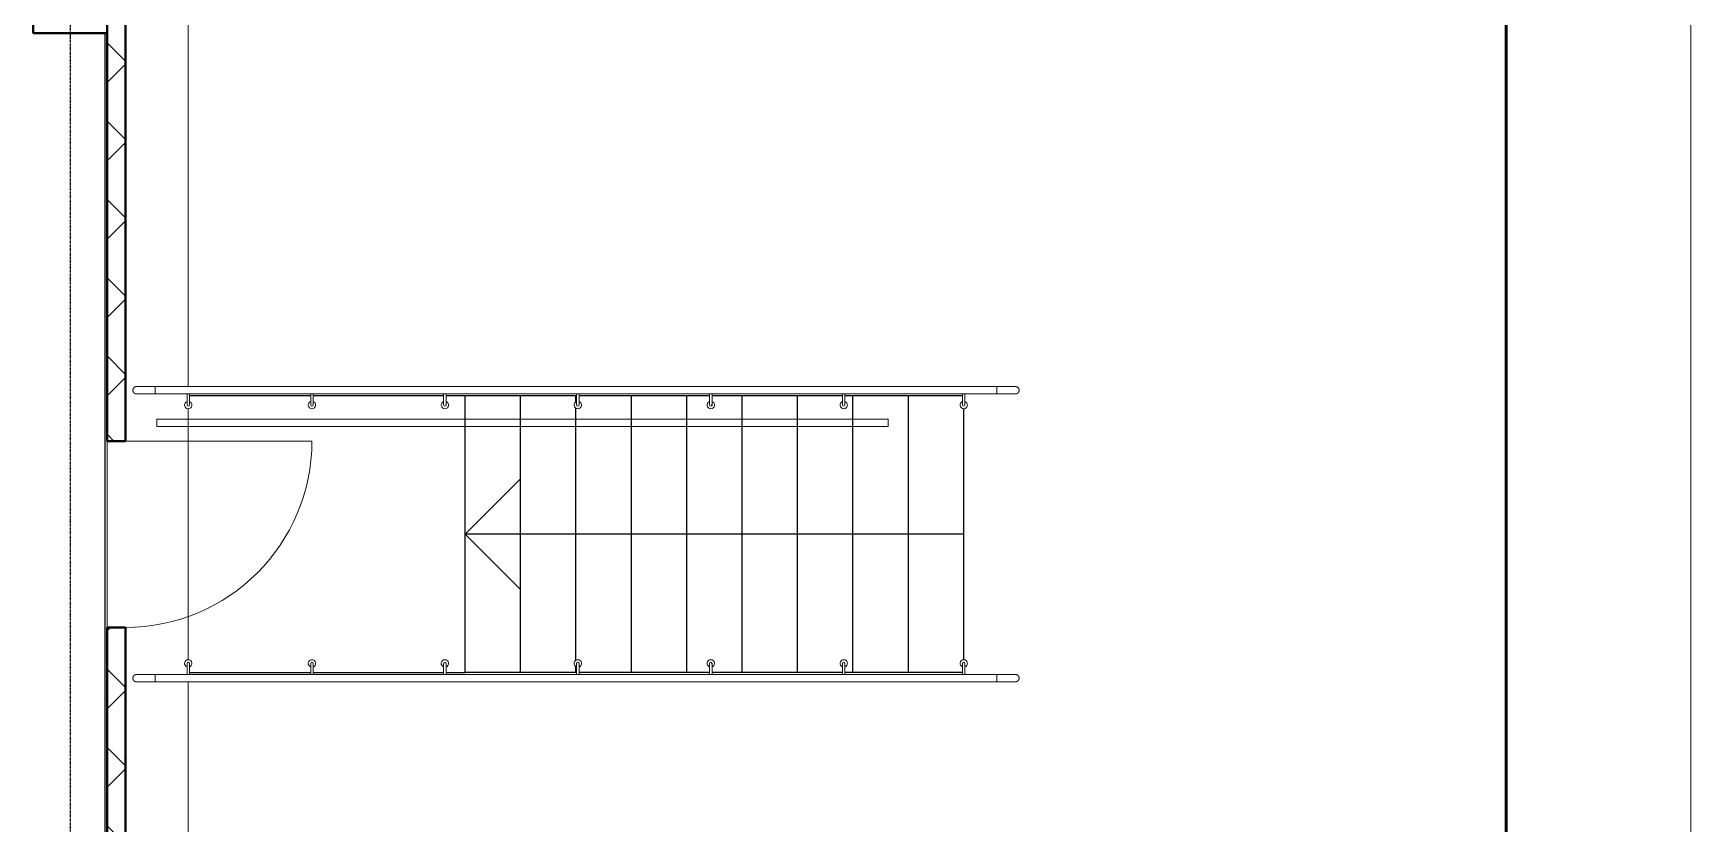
# Model space of a CAD drawing. Header units: millimetres. Extents: x 2140 to 223837, y 2113 to 170313.
# Drawn here: x 111962 to 120940, y 97273 to 101558 of the extents above; entities that cross this region are included whole.
import ezdxf

# ---------------------------------------------------------------- set-up
doc = ezdxf.new("R2010")
doc.units = ezdxf.units.MM
doc.linetypes.add('ADSK_Штриховая_ш3 п1_5', pattern=[4.5, 3, -1.5])
doc.linetypes.add('Линия сетки', pattern=[22.225, 12.7, -3.175, 3.175, -3.175])
for name, color, linetype, lineweight in [('A-DOOR', 7, 'Continuous', 18), ('G-ANNO-TTLB', 7, 'Continuous', 30), ('G-ANNO-TTLB-THIN', 7, 'Continuous', 20), ('S-COLS', 7, 'Continuous', 18), ('Балясины', 7, 'Continuous', 18), ('Верхние поручни', 7, 'Continuous', 18), ('Ограждение', 7, 'Continuous', 18), ('Ограничения', 7, 'Continuous', 18)]:
    doc.layers.add(name, color=color, linetype=linetype, lineweight=lineweight)
doc.layers.add('Стены', color=7, linetype='Continuous')

# ---------------------------------------------------------------- blocks, each defined once
blk = doc.blocks.new('_Лист АР - А1К-736802-План на отм_ 0_000')
at = {"layer": 'G-ANNO-TTLB', "lineweight": 50}
blk.add_line((-197, -143.5), (-197, 687.5), dxfattribs=at)
at = {"layer": 'G-ANNO-TTLB-THIN'}
blk.add_line((-192, 692.5), (-192, -148.5), dxfattribs=at)
blk = doc.blocks.new('Сборный железобетон-Колонна квадратного сечения - 400x400-V60-В_АР_ПЭ_01 Этаж')
at = {"layer": 'S-COLS', "lineweight": 9}
h = blk.add_hatch(dxfattribs=at)
h.set_pattern_fill('FP_61', color=256, style=0, pattern_type=2)
h.set_pattern_definition([(50, (-48276.9, -17102.2), (1457.472, -127.512), [152.4, -1676.4]), (355, (-48276.9, -17102.2), (-281.942, 1528.454), [121.92, -1341.12]), (100.451, (-48155.4, -17112.8), (1175.54, 1400.933), [129.52, -1424.72]), (46.184, (-48276.9, -16695.8), (2168.63, -336.34), [228.6, -2514.6]), (96.636, (-48096.2, -16723.8), (1899.22, 1979.42), [194.28, -2137.08]), (351.184, (-48277, -16695.8), (1899.24, 1979.4), [182.88, -2011.68]), (21, (-48073.7, -16797.4), (1212.915, -818.121), [152.4, -1676.4]), (326, (-48073.7, -16797.4), (494.417, 1473.504), [121.92, -1341.12]), (71.451, (-47972.6, -16865.6), (1707.337, 655.37), [129.52, -1424.72]), (37.5, (-48276.9, -17102.2), (24.7094, 676.44), [67.056, -1257.808, 67.056, -2640.584]), (37.5, (-48276.9, -17102.2), (24.7094, 676.44), [-1391.92, -1294.384, 67.056, -1279.144]), (7.5, (-48276.9, -17102.2), (534.558, 801.444), [67.056, -709.168, 67.056, -1740.408]), (7.5, (-48276.9, -17102.2), (534.558, 801.444), [-843.28, -1227.328, 67.056, -446.024]), (327.5, (-48730.04, -17102.2), (1084.7275, -45.831), [67.056, -440.944, 67.056, -3621.024]), (327.5, (-48730.04, -17102.2), (1084.7275, -45.831), [-575.056, -1517.904, 67.056, -2036.064]), (317.5, (-48933.2, -17102.2), (1185.035, 203.414), [67.056, -593.344, 67.056, -2479.04]), (317.5, (-48933.2, -17102.2), (1185.035, 203.414), [-727.456, -985.52, 67.056, -1426.464])])
h.paths.add_polyline_path([(-225, -175), (175, -175), (173, 225), (-225, 225)], flags=0)
at = {"layer": 'S-COLS', "lineweight": 40}
for p, q in [((-223, 225), (-225, 225)), ((-225, 225), (-225, -175)), ((173, 225), (-223, 225)), ((175, 225), (173, 225)), ((175, -175), (175, 225)), ((-225, -175), (-223, -175)), ((-223, -175), (173, -175)), ((173, -175), (175, -175))]:
    blk.add_line(p, q, dxfattribs=at)
blk = doc.blocks.new('Наружная дверь 1-Навесная - 24698-81 - ДН21-10А ГОСТ 24698-81-555611-В_АР_ПЭ_01 Этаж')
at = {"layer": 'A-DOOR'}
blk.add_line((515, -50), (515, -1060), dxfattribs=at)
blk.add_arc((515, -50), 1010, 180, 270, dxfattribs=at)
blk = doc.blocks.new('Тип верхнего поручня - Верхний поручень_Внутренний_-V143-В_АР_ПЭ_01 Этаж')
at = {"layer": 'Верхние поручни'}
for p, q in [((48722.6, 14796.3), (48722.6, 14836.3)), ((50390.8, 14836.3), (48722.6, 14836.3)), ((50413.2, 14836.3), (50390.8, 14836.3)), ((52492.1, 14836.3), (50413.2, 14836.3)), ((52514.4, 14836.3), (52492.1, 14836.3)), ((52682.6, 14836.3), (52514.4, 14836.3)), ((52682.6, 14796.3), (52682.6, 14836.3)), ((50390.8, 14796.3), (48722.6, 14796.3)), ((50413.2, 14796.3), (50390.8, 14796.3)), ((52492.1, 14796.3), (50413.2, 14796.3)), ((52514.4, 14796.3), (52492.1, 14796.3)), ((52682.6, 14796.3), (52514.4, 14796.3))]:
    blk.add_line(p, q, dxfattribs=at)
blk = doc.blocks.new('Ограждение - D40 доп поручень 700-V141-В_АР_ПЭ_01 Этаж')
at = {"layer": 'Ограждение'}
for p, q in [((-26.7, 6.7), (-62.3, 6.7)), ((-18.9, 6.7), (-53.3, 6.7)), ((-61.3, -6.7), (-26.7, -6.7)), ((-53.3, -6.7), (-20, -6.7))]:
    blk.add_line(p, q, dxfattribs=at)
at = {"layer": 'Ограждение', "flags": 128}
for points in [[(-61, 6.7), (-60, 6.7), (-58.9, 6.7), (-57.9, 6.7), (-56.8, 6.7), (-55.8, 6.7), (-54.7, 6.7), (-53.6, 6.7), (-53.3, 6.7)], [(0, 6.7), (0, 6.7), (-0.1, 6.7), (-0.2, 6.7), (-0.3, 6.7), (-0.5, 6.7), (-0.8, 6.7), (-1, 6.7), (-1.4, 6.7), (-1.7, 6.7), (-2.1, 6.7), (-2.5, 6.7), (-3, 6.7), (-3.5, 6.7), (-4.1, 6.7), (-4.7, 6.7), (-5.3, 6.7), (-5.9, 6.7), (-6.6, 6.7), (-7.3, 6.7), (-8.1, 6.7), (-8.9, 6.7), (-9.7, 6.7), (-10.5, 6.7), (-11.4, 6.7), (-12.3, 6.7), (-13.2, 6.7), (-14.1, 6.7), (-15, 6.7), (-16, 6.7), (-17, 6.7), (-18, 6.7), (-19, 6.7), (-20, 6.7), (-21.1, 6.7), (-22.1, 6.7), (-23.2, 6.7), (-24.2, 6.7), (-25.3, 6.7), (-26.4, 6.7), (-26.7, 6.7)], [(-53.3, -6.7), (-54.4, -6.7), (-55.5, -6.7), (-56.5, -6.7), (-57.6, -6.7), (-58.6, -6.7), (-59.7, -6.7), (-60.7, -6.7)], [(-26.7, -6.7), (-25.6, -6.7), (-24.5, -6.7), (-23.5, -6.7), (-22.4, -6.7), (-21.4, -6.7), (-20.3, -6.7), (-19.3, -6.7), (-18.3, -6.7), (-17.3, -6.7), (-16.3, -6.7), (-15.3, -6.7), (-14.4, -6.7), (-13.4, -6.7), (-12.5, -6.7), (-11.6, -6.7), (-10.7, -6.7), (-9.9, -6.7), (-9.1, -6.7), (-8.3, -6.7), (-7.5, -6.7), (-6.8, -6.7), (-6.1, -6.7), (-5.5, -6.7), (-4.8, -6.7), (-4.2, -6.7), (-3.7, -6.7), (-3.1, -6.7), (-2.7, -6.7), (-2.2, -6.7), (-1.8, -6.7), (-1.4, -6.7), (-1.1, -6.7), (-0.8, -6.7), (-0.6, -6.7), (-0.4, -6.7), (-0.2, -6.7), (-0.1, -6.7), (0, -6.7), (0, -6.7)]]:
    blk.add_lwpolyline(points, dxfattribs=at)
at = {"layer": 'Ограждение'}
for radius, start, end in [(20, 360, 165), (6.67, 90, 135), (6.67, 270, 90), (20, 199.63434, 360)]:
    blk.add_arc((0, 0), radius, start, end, dxfattribs=at)
blk.add_open_spline([(-18.9, 6.6), (-18.9, 6.5), (-19, 6.4), (-19.1, 6.1), (-19.1, 5.8), (-19.2, 5.8)], degree=3, knots=[0.5555556, 0.5555556, 0.5555556, 0.5555556, 0.5833333, 0.6527778, 0.6666667, 0.6666667, 0.6666667, 0.6666667], dxfattribs=at)
blk = doc.blocks.new('Ограждение - D40 доп поручень 700-735061-В_АР_ПЭ_01 Этаж')
at = {"layer": 'Балясины'}
for p, q in [((-26.7, 6.7), (-60, 6.7)), ((-18.9, 6.7), (-53.3, 6.7)), ((-60, -6.7), (-26.7, -6.7)), ((-53.3, -6.7), (-20, -6.7))]:
    blk.add_line(p, q, dxfattribs=at)
at = {"layer": 'Балясины', "flags": 128}
for points in [[(-60, 6.7), (-58.9, 6.7), (-57.9, 6.7), (-56.8, 6.7), (-55.8, 6.7), (-54.7, 6.7), (-53.6, 6.7), (-53.3, 6.7)], [(0, 6.7), (0, 6.7), (-0.1, 6.7), (-0.2, 6.7), (-0.3, 6.7), (-0.5, 6.7), (-0.8, 6.7), (-1, 6.7), (-1.4, 6.7), (-1.7, 6.7), (-2.1, 6.7), (-2.5, 6.7), (-3, 6.7), (-3.5, 6.7), (-4.1, 6.7), (-4.7, 6.7), (-5.3, 6.7), (-5.9, 6.7), (-6.6, 6.7), (-7.3, 6.7), (-8.1, 6.7), (-8.9, 6.7), (-9.7, 6.7), (-10.5, 6.7), (-11.4, 6.7), (-12.3, 6.7), (-13.2, 6.7), (-14.1, 6.7), (-15, 6.7), (-16, 6.7), (-17, 6.7), (-18, 6.7), (-19, 6.7), (-20, 6.7), (-21.1, 6.7), (-22.1, 6.7), (-23.2, 6.7), (-24.2, 6.7), (-25.3, 6.7), (-26.4, 6.7), (-26.7, 6.7)], [(-53.3, -6.7), (-54.4, -6.7), (-55.5, -6.7), (-56.5, -6.7), (-57.6, -6.7), (-58.6, -6.7), (-59.7, -6.7)], [(-26.7, -6.7), (-25.6, -6.7), (-24.5, -6.7), (-23.5, -6.7), (-22.4, -6.7), (-21.4, -6.7), (-20.3, -6.7), (-19.3, -6.7), (-18.3, -6.7), (-17.3, -6.7), (-16.3, -6.7), (-15.3, -6.7), (-14.4, -6.7), (-13.4, -6.7), (-12.5, -6.7), (-11.6, -6.7), (-10.7, -6.7), (-9.9, -6.7), (-9.1, -6.7), (-8.3, -6.7), (-7.5, -6.7), (-6.8, -6.7), (-6.1, -6.7), (-5.5, -6.7), (-4.8, -6.7), (-4.2, -6.7), (-3.7, -6.7), (-3.1, -6.7), (-2.7, -6.7), (-2.2, -6.7), (-1.8, -6.7), (-1.4, -6.7), (-1.1, -6.7), (-0.8, -6.7), (-0.6, -6.7), (-0.4, -6.7), (-0.2, -6.7), (-0.1, -6.7), (0, -6.7), (0, -6.7)]]:
    blk.add_lwpolyline(points, dxfattribs=at)
at = {"layer": 'Балясины'}
for radius, start, end in [(20, 360, 165), (6.67, 90, 135), (6.67, 270, 90), (20, 199.63434, 360)]:
    blk.add_arc((0, 0), radius, start, end, dxfattribs=at)
blk.add_open_spline([(-18.9, 6.6), (-18.9, 6.5), (-19, 6.4), (-19.1, 6.1), (-19.1, 5.8), (-19.2, 5.8)], degree=3, knots=[0.5555556, 0.5555556, 0.5555556, 0.5555556, 0.5833333, 0.6527778, 0.6666667, 0.6666667, 0.6666667, 0.6666667], dxfattribs=at)
blk = doc.blocks.new('Ограждение - D40 доп поручень 700-737857-В_АР_ПЭ_01 Этаж')
at = {"layer": 'Балясины'}
for p, q in [((-26.7, 6.7), (-60, 6.7)), ((-18.9, 6.7), (-53.3, 6.7)), ((-60, -6.7), (-26.7, -6.7)), ((-53.3, -6.7), (-20, -6.7))]:
    blk.add_line(p, q, dxfattribs=at)
at = {"layer": 'Балясины', "flags": 128}
for points in [[(-60, 6.7), (-58.9, 6.7), (-57.9, 6.7), (-56.8, 6.7), (-55.8, 6.7), (-54.7, 6.7), (-53.6, 6.7), (-53.3, 6.7)], [(0, 6.7), (0, 6.7), (-0.1, 6.7), (-0.2, 6.7), (-0.3, 6.7), (-0.5, 6.7), (-0.8, 6.7), (-1, 6.7), (-1.4, 6.7), (-1.7, 6.7), (-2.1, 6.7), (-2.5, 6.7), (-3, 6.7), (-3.5, 6.7), (-4.1, 6.7), (-4.7, 6.7), (-5.3, 6.7), (-5.9, 6.7), (-6.6, 6.7), (-7.3, 6.7), (-8.1, 6.7), (-8.9, 6.7), (-9.7, 6.7), (-10.5, 6.7), (-11.4, 6.7), (-12.3, 6.7), (-13.2, 6.7), (-14.1, 6.7), (-15, 6.7), (-16, 6.7), (-17, 6.7), (-18, 6.7), (-19, 6.7), (-20, 6.7), (-21.1, 6.7), (-22.1, 6.7), (-23.2, 6.7), (-24.2, 6.7), (-25.3, 6.7), (-26.4, 6.7), (-26.7, 6.7)], [(-53.3, -6.7), (-54.4, -6.7), (-55.5, -6.7), (-56.5, -6.7), (-57.6, -6.7), (-58.6, -6.7), (-59.7, -6.7)], [(-26.7, -6.7), (-25.6, -6.7), (-24.5, -6.7), (-23.5, -6.7), (-22.4, -6.7), (-21.4, -6.7), (-20.3, -6.7), (-19.3, -6.7), (-18.3, -6.7), (-17.3, -6.7), (-16.3, -6.7), (-15.3, -6.7), (-14.4, -6.7), (-13.4, -6.7), (-12.5, -6.7), (-11.6, -6.7), (-10.7, -6.7), (-9.9, -6.7), (-9.1, -6.7), (-8.3, -6.7), (-7.5, -6.7), (-6.8, -6.7), (-6.1, -6.7), (-5.5, -6.7), (-4.8, -6.7), (-4.2, -6.7), (-3.7, -6.7), (-3.1, -6.7), (-2.7, -6.7), (-2.2, -6.7), (-1.8, -6.7), (-1.4, -6.7), (-1.1, -6.7), (-0.8, -6.7), (-0.6, -6.7), (-0.4, -6.7), (-0.2, -6.7), (-0.1, -6.7), (0, -6.7), (0, -6.7)]]:
    blk.add_lwpolyline(points, dxfattribs=at)
at = {"layer": 'Балясины'}
for radius, start, end in [(20, 360, 165), (6.67, 90, 135), (6.67, 270, 90), (20, 199.63434, 360)]:
    blk.add_arc((0, 0), radius, start, end, dxfattribs=at)
blk.add_open_spline([(-18.9, 6.6), (-18.9, 6.5), (-19, 6.4), (-19.1, 6.1), (-19.1, 5.8), (-19.2, 5.8)], degree=3, knots=[0.5555556, 0.5555556, 0.5555556, 0.5555556, 0.5833333, 0.6527778, 0.6666667, 0.6666667, 0.6666667, 0.6666667], dxfattribs=at)
blk = doc.blocks.new('Ограждение - D40 доп поручень 700-737859-В_АР_ПЭ_01 Этаж')
at = {"layer": 'Балясины'}
for p, q in [((-26.7, 6.7), (-60, 6.7)), ((-18.9, 6.7), (-53.3, 6.7)), ((-60, -6.7), (-26.7, -6.7)), ((-53.3, -6.7), (-20, -6.7))]:
    blk.add_line(p, q, dxfattribs=at)
at = {"layer": 'Балясины', "flags": 128}
for points in [[(-60, 6.7), (-58.9, 6.7), (-57.9, 6.7), (-56.8, 6.7), (-55.8, 6.7), (-54.7, 6.7), (-53.6, 6.7), (-53.3, 6.7)], [(0, 6.7), (0, 6.7), (-0.1, 6.7), (-0.2, 6.7), (-0.3, 6.7), (-0.5, 6.7), (-0.8, 6.7), (-1, 6.7), (-1.4, 6.7), (-1.7, 6.7), (-2.1, 6.7), (-2.5, 6.7), (-3, 6.7), (-3.5, 6.7), (-4.1, 6.7), (-4.7, 6.7), (-5.3, 6.7), (-5.9, 6.7), (-6.6, 6.7), (-7.3, 6.7), (-8.1, 6.7), (-8.9, 6.7), (-9.7, 6.7), (-10.5, 6.7), (-11.4, 6.7), (-12.3, 6.7), (-13.2, 6.7), (-14.1, 6.7), (-15, 6.7), (-16, 6.7), (-17, 6.7), (-18, 6.7), (-19, 6.7), (-20, 6.7), (-21.1, 6.7), (-22.1, 6.7), (-23.2, 6.7), (-24.2, 6.7), (-25.3, 6.7), (-26.4, 6.7), (-26.7, 6.7)], [(-53.3, -6.7), (-54.4, -6.7), (-55.5, -6.7), (-56.5, -6.7), (-57.6, -6.7), (-58.6, -6.7), (-59.7, -6.7)], [(-26.7, -6.7), (-25.6, -6.7), (-24.5, -6.7), (-23.5, -6.7), (-22.4, -6.7), (-21.4, -6.7), (-20.3, -6.7), (-19.3, -6.7), (-18.3, -6.7), (-17.3, -6.7), (-16.3, -6.7), (-15.3, -6.7), (-14.4, -6.7), (-13.4, -6.7), (-12.5, -6.7), (-11.6, -6.7), (-10.7, -6.7), (-9.9, -6.7), (-9.1, -6.7), (-8.3, -6.7), (-7.5, -6.7), (-6.8, -6.7), (-6.1, -6.7), (-5.5, -6.7), (-4.8, -6.7), (-4.2, -6.7), (-3.7, -6.7), (-3.1, -6.7), (-2.7, -6.7), (-2.2, -6.7), (-1.8, -6.7), (-1.4, -6.7), (-1.1, -6.7), (-0.8, -6.7), (-0.6, -6.7), (-0.4, -6.7), (-0.2, -6.7), (-0.1, -6.7), (0, -6.7), (0, -6.7)]]:
    blk.add_lwpolyline(points, dxfattribs=at)
at = {"layer": 'Балясины'}
for radius, start, end in [(20, 360, 165), (6.67, 90, 135), (6.67, 270, 90), (20, 199.63434, 360)]:
    blk.add_arc((0, 0), radius, start, end, dxfattribs=at)
blk.add_open_spline([(-18.9, 6.6), (-18.9, 6.5), (-19, 6.4), (-19.1, 6.1), (-19.1, 5.8), (-19.2, 5.8)], degree=3, knots=[0.5555556, 0.5555556, 0.5555556, 0.5555556, 0.5833333, 0.6527778, 0.6666667, 0.6666667, 0.6666667, 0.6666667], dxfattribs=at)
blk = doc.blocks.new('Ограждение - D40 доп поручень 700-738556-В_АР_ПЭ_01 Этаж')
at = {"layer": 'Балясины'}
for p, q in [((-26.7, 6.7), (-60, 6.7)), ((-18.9, 6.7), (-53.3, 6.7)), ((-62.4, -6.7), (-26.7, -6.7)), ((-60.7, -6.7), (-61.7, -6.7)), ((-53.3, -6.7), (-20, -6.7))]:
    blk.add_line(p, q, dxfattribs=at)
at = {"layer": 'Балясины', "flags": 128}
for points in [[(-60, 6.7), (-58.9, 6.7), (-57.9, 6.7), (-56.8, 6.7), (-55.8, 6.7), (-54.7, 6.7), (-53.6, 6.7), (-53.3, 6.7)], [(0, 6.7), (0, 6.7), (-0.1, 6.7), (-0.2, 6.7), (-0.3, 6.7), (-0.5, 6.7), (-0.8, 6.7), (-1, 6.7), (-1.4, 6.7), (-1.7, 6.7), (-2.1, 6.7), (-2.5, 6.7), (-3, 6.7), (-3.5, 6.7), (-4.1, 6.7), (-4.7, 6.7), (-5.3, 6.7), (-5.9, 6.7), (-6.6, 6.7), (-7.3, 6.7), (-8.1, 6.7), (-8.9, 6.7), (-9.7, 6.7), (-10.5, 6.7), (-11.4, 6.7), (-12.3, 6.7), (-13.2, 6.7), (-14.1, 6.7), (-15, 6.7), (-16, 6.7), (-17, 6.7), (-18, 6.7), (-19, 6.7), (-20, 6.7), (-21.1, 6.7), (-22.1, 6.7), (-23.2, 6.7), (-24.2, 6.7), (-25.3, 6.7), (-26.4, 6.7), (-26.7, 6.7)], [(-53.3, -6.7), (-54.4, -6.7), (-55.5, -6.7), (-56.5, -6.7), (-57.6, -6.7), (-58.6, -6.7), (-59.7, -6.7)], [(-26.7, -6.7), (-25.6, -6.7), (-24.5, -6.7), (-23.5, -6.7), (-22.4, -6.7), (-21.4, -6.7), (-20.3, -6.7), (-19.3, -6.7), (-18.3, -6.7), (-17.3, -6.7), (-16.3, -6.7), (-15.3, -6.7), (-14.4, -6.7), (-13.4, -6.7), (-12.5, -6.7), (-11.6, -6.7), (-10.7, -6.7), (-9.9, -6.7), (-9.1, -6.7), (-8.3, -6.7), (-7.5, -6.7), (-6.8, -6.7), (-6.1, -6.7), (-5.5, -6.7), (-4.8, -6.7), (-4.2, -6.7), (-3.7, -6.7), (-3.1, -6.7), (-2.7, -6.7), (-2.2, -6.7), (-1.8, -6.7), (-1.4, -6.7), (-1.1, -6.7), (-0.8, -6.7), (-0.6, -6.7), (-0.4, -6.7), (-0.2, -6.7), (-0.1, -6.7), (0, -6.7), (0, -6.7)]]:
    blk.add_lwpolyline(points, dxfattribs=at)
at = {"layer": 'Балясины'}
for radius, start, end in [(20, 360, 165), (6.67, 90, 135), (6.67, 270, 90), (20, 199.63434, 360)]:
    blk.add_arc((0, 0), radius, start, end, dxfattribs=at)
blk.add_open_spline([(-18.9, 6.6), (-18.9, 6.5), (-19, 6.4), (-19.1, 6.1), (-19.1, 5.8), (-19.2, 5.8)], degree=3, knots=[0.5555556, 0.5555556, 0.5555556, 0.5555556, 0.5833333, 0.6527778, 0.6666667, 0.6666667, 0.6666667, 0.6666667], dxfattribs=at)
blk = doc.blocks.new('Ограждение - Ограждение-809426-В_АР_ПЭ_01 Этаж')
for name, p, rotation in [('Ограждение - D40 доп поручень 700-735061-В_АР_ПЭ_01 Этаж', (48891.9, 14912.2), 270), ('Ограждение - D40 доп поручень 700-735061-В_АР_ПЭ_01 Этаж', (49561.9, 14912.2), 270), ('Ограждение - D40 доп поручень 700-735061-В_АР_ПЭ_01 Этаж', (50281.9, 14912.2), 270), ('Ограждение - D40 доп поручень 700-738556-В_АР_ПЭ_01 Этаж', (51001.9, 14912.2), 269.9999999999998), ('Ограждение - D40 доп поручень 700-737859-В_АР_ПЭ_01 Этаж', (51721.9, 14912.2), 269.9999999999998), ('Ограждение - D40 доп поручень 700-737857-В_АР_ПЭ_01 Этаж', (52441.9, 14912.2), 269.9999999999998), ('Ограждение - D40 доп поручень 700-V141-В_АР_ПЭ_01 Этаж', (53091.9, 14912.2), 269.9999999999998)]:
    blk.add_blockref(name, p, dxfattribs=dict(rotation=rotation))
blk = doc.blocks.new('Ограждение - Ограждение-809483-В_АР_ПЭ_01 Этаж')
at = {"extrusion": (0, 0, -1), "zscale": -1}
for name, p, rotation in [('Ограждение - D40 доп поручень 700-735061-В_АР_ПЭ_01 Этаж', (-48891.9, 13512.2), 90.00000000000037), ('Ограждение - D40 доп поручень 700-735061-В_АР_ПЭ_01 Этаж', (-49561.9, 13512.2), 90.00000000000037), ('Ограждение - D40 доп поручень 700-735061-В_АР_ПЭ_01 Этаж', (-50281.9, 13512.2), 90.00000000000037), ('Ограждение - D40 доп поручень 700-738556-В_АР_ПЭ_01 Этаж', (-51001.9, 13512.2), 90.0000000000002), ('Ограждение - D40 доп поручень 700-737859-В_АР_ПЭ_01 Этаж', (-51721.9, 13512.2), 90.0000000000002), ('Ограждение - D40 доп поручень 700-737857-В_АР_ПЭ_01 Этаж', (-52441.9, 13512.2), 90.0000000000002), ('Ограждение - D40 доп поручень 700-V141-В_АР_ПЭ_01 Этаж', (-53091.9, 13512.2), 90.0000000000002)]:
    blk.add_blockref(name, p, dxfattribs=dict(at, rotation=rotation))
blk = doc.blocks.new('Тип верхнего поручня - Верхний поручень_Внутренний_-809497-В_АР_ПЭ_01 Этаж')
at = {"layer": 'Ограждение'}
for p, q in [((48891.9, 15012.2), (48711.9, 15012.2)), ((50380.1, 15012.2), (48891.9, 15012.2)), ((53072.4, 15012.2), (50393.5, 15012.2)), ((53271.9, 15012.2), (53103.7, 15012.2)), ((48711.9, 14972.2), (48891.9, 14972.2)), ((48891.9, 14972.2), (50380.1, 14972.2)), ((50393.5, 14972.2), (53072.4, 14972.2)), ((53103.7, 14972.2), (53271.9, 14972.2))]:
    blk.add_line(p, q, dxfattribs=at)
at = {"layer": 'Ограждение', "flags": 128}
for points in [[(50393.5, 15012.2), (50392.4, 15012.2), (50391.3, 15012.2), (50390.2, 15012.2), (50389.1, 15012.2), (50387.9, 15012.2), (50386.8, 15012.2), (50385.6, 15012.2), (50384.4, 15012.2), (50383.2, 15012.2), (50382, 15012.2), (50380.8, 15012.2), (50380.1, 15012.2)], [(53072.4, 15012.2), (53074.9, 15012.2), (53077.5, 15012.2), (53080.1, 15012.2), (53082.8, 15012.2), (53085.5, 15012.2), (53088.2, 15012.2), (53090.9, 15012.2), (53093.7, 15012.2), (53096.5, 15012.2), (53099.3, 15012.2), (53102.1, 15012.2), (53103.7, 15012.2)], [(50380.1, 14972.2), (50381.3, 14972.2), (50382.5, 14972.2), (50383.7, 14972.2), (50384.9, 14972.2), (50386.1, 14972.2), (50387.2, 14972.2), (50388.4, 14972.2), (50389.5, 14972.2), (50390.7, 14972.2), (50391.8, 14972.2), (50392.9, 14972.2), (50393.5, 14972.2)], [(53103.7, 14972.2), (53100.9, 14972.2), (53098.1, 14972.2), (53095.3, 14972.2), (53092.6, 14972.2), (53089.8, 14972.2), (53087.1, 14972.2), (53084.4, 14972.2), (53081.7, 14972.2), (53079, 14972.2), (53076.4, 14972.2), (53073.9, 14972.2), (53072.4, 14972.2)]]:
    blk.add_lwpolyline(points, dxfattribs=at)
blk = doc.blocks.new('Тип верхнего поручня - D40 шаг 200-140673-В_АР_ПЭ_01 Этаж')
at = {"layer": 'Ограничения', "flags": 128}
for points in [[(0, 20), (4, 20), (8, 20), (12, 20), (15.9, 20), (19.9, 20), (23.8, 20), (27.6, 20), (31.5, 20), (35.2, 20), (38.9, 20), (42.6, 20), (46.2, 20), (49.7, 20), (53.1, 20), (56.5, 20), (59.7, 20), (62.9, 20), (65.9, 20), (68.9, 20), (71.7, 20), (74.5, 20), (77.1, 20), (79.6, 20), (81.9, 20), (84.1, 20), (86.2, 20), (88.2, 20), (90, 20), (91.7, 20), (93.2, 20), (94.6, 20), (95.8, 20), (96.9, 20), (97.8, 20), (98.5, 20), (99.1, 20), (99.6, 20), (99.9, 20), (100, 20), (100, 20)], [(100, 20), (99.9, 20), (99.7, 20), (99.3, 20), (98.7, 20), (98, 20), (97.1, 20), (96.1, 20), (94.9, 20), (93.6, 20), (92.1, 20), (90.5, 20), (88.7, 20), (86.8, 20), (84.7, 20), (82.5, 20), (80.2, 20), (77.8, 20), (75.2, 20), (72.5, 20), (69.7, 20), (66.7, 20), (63.7, 20), (60.6, 20), (57.4, 20), (54, 20), (50.6, 20), (47.1, 20), (43.6, 20), (39.9, 20), (36.2, 20), (32.5, 20), (28.7, 20), (24.8, 20), (20.9, 20), (17, 20), (13, 20), (9.1, 20), (5.1, 20), (1.1, 20), (0, 20)], [(100, 20), (100.8, 20), (101.6, 19.9), (102.4, 19.9), (103.2, 19.7), (104, 19.6), (104.8, 19.4), (105.5, 19.2), (106.3, 19), (107, 18.7), (107.8, 18.4), (108.5, 18.1), (109.2, 17.7), (109.9, 17.4), (110.6, 16.9), (111.3, 16.5), (111.9, 16), (112.6, 15.6), (113.2, 15), (113.8, 14.5), (114.3, 13.9), (114.9, 13.3), (115.4, 12.7), (115.9, 12.1), (116.4, 11.5), (116.8, 10.8), (117.2, 10.1), (117.6, 9.4), (118, 8.7), (118.3, 8), (118.6, 7.2), (118.9, 6.5), (119.2, 5.7), (119.4, 5), (119.6, 4.2), (119.7, 3.4), (119.8, 2.6), (119.9, 1.8), (120, 1), (120, 0.2), (120, 0)], [(0, -20), (4, -20), (8, -20), (12, -20), (15.9, -20), (19.9, -20), (23.8, -20), (27.6, -20), (31.5, -20), (35.2, -20), (38.9, -20), (42.6, -20), (46.2, -20), (49.7, -20), (53.1, -20), (56.5, -20), (59.7, -20), (62.9, -20), (65.9, -20), (68.9, -20), (71.7, -20), (74.5, -20), (77.1, -20), (79.6, -20), (81.9, -20), (84.1, -20), (86.2, -20), (88.2, -20), (90, -20), (91.7, -20), (93.2, -20), (94.6, -20), (95.8, -20), (96.9, -20), (97.8, -20), (98.5, -20), (99.1, -20), (99.6, -20), (99.9, -20), (100, -20), (100, -20)], [(100, -20), (99.9, -20), (99.7, -20), (99.3, -20), (98.7, -20), (98, -20), (97.1, -20), (96.1, -20), (94.9, -20), (93.6, -20), (92.1, -20), (90.5, -20), (88.7, -20), (86.8, -20), (84.7, -20), (82.5, -20), (80.2, -20), (77.8, -20), (75.2, -20), (72.5, -20), (69.7, -20), (66.7, -20), (63.7, -20), (60.6, -20), (57.4, -20), (54, -20), (50.6, -20), (47.1, -20), (43.6, -20), (39.9, -20), (36.2, -20), (32.5, -20), (28.7, -20), (24.8, -20), (20.9, -20), (17, -20), (13, -20), (9.1, -20), (5.1, -20), (1.1, -20), (0, -20)], [(120, 0), (120, -0.8), (119.9, -1.6), (119.9, -2.4), (119.7, -3.2), (119.6, -4), (119.4, -4.8), (119.2, -5.5), (119, -6.3), (118.7, -7), (118.4, -7.8), (118.1, -8.5), (117.7, -9.2), (117.4, -9.9), (116.9, -10.6), (116.5, -11.3), (116, -11.9), (115.6, -12.6), (115, -13.2), (114.5, -13.8), (113.9, -14.3), (113.3, -14.9), (112.7, -15.4), (112.1, -15.9), (111.5, -16.4), (110.8, -16.8), (110.1, -17.2), (109.4, -17.6), (108.7, -18), (108, -18.3), (107.2, -18.6), (106.5, -18.9), (105.7, -19.2), (105, -19.4), (104.2, -19.6), (103.4, -19.7), (102.6, -19.8), (101.8, -19.9), (101, -20), (100.2, -20), (100, -20)]]:
    blk.add_lwpolyline(points, dxfattribs=at)
blk = doc.blocks.new('Тип верхнего поручня - Верхний поручень_Внутренний_-V177-В_АР_ПЭ_01 Этаж')
at = {"layer": 'Ограждение'}
for p, q in [((48711.9, 14972.2), (48711.9, 15012.2)), ((50380.1, 15012.2), (48711.9, 15012.2)), ((50402.5, 15012.2), (50380.1, 15012.2)), ((53081.3, 15012.2), (50402.5, 15012.2)), ((53103.7, 15012.2), (53081.3, 15012.2)), ((53271.9, 15012.2), (53103.7, 15012.2)), ((53271.9, 14972.2), (53271.9, 15012.2)), ((50380.1, 14972.2), (48711.9, 14972.2)), ((50402.5, 14972.2), (50380.1, 14972.2)), ((53081.3, 14972.2), (50402.5, 14972.2)), ((53103.7, 14972.2), (53081.3, 14972.2)), ((53271.9, 14972.2), (53103.7, 14972.2))]:
    blk.add_line(p, q, dxfattribs=at)
blk = doc.blocks.new('Тип верхнего поручня - Верхний поручень_Внутренний_-809527-В_АР_ПЭ_01 Этаж')
at = {"layer": 'Ограждение'}
for p, q in [((48891.9, 13452.2), (48711.9, 13452.2)), ((48711.9, 13412.2), (48891.9, 13412.2)), ((50380.1, 13452.2), (48891.9, 13452.2)), ((48891.9, 13412.2), (50380.1, 13412.2)), ((53072.4, 13452.2), (50393.5, 13452.2)), ((50393.5, 13412.2), (53072.4, 13412.2)), ((53271.9, 13452.2), (53103.7, 13452.2)), ((53103.7, 13412.2), (53271.9, 13412.2))]:
    blk.add_line(p, q, dxfattribs=at)
at = {"layer": 'Ограждение', "flags": 128}
for points in [[(50393.5, 13452.2), (50392.4, 13452.2), (50391.3, 13452.2), (50390.2, 13452.2), (50389.1, 13452.2), (50387.9, 13452.2), (50386.8, 13452.2), (50385.6, 13452.2), (50384.4, 13452.2), (50383.2, 13452.2), (50382, 13452.2), (50380.8, 13452.2), (50380.1, 13452.2)], [(50380.1, 13412.2), (50381.3, 13412.2), (50382.5, 13412.2), (50383.7, 13412.2), (50384.9, 13412.2), (50386.1, 13412.2), (50387.2, 13412.2), (50388.4, 13412.2), (50389.5, 13412.2), (50390.7, 13412.2), (50391.8, 13412.2), (50392.9, 13412.2), (50393.5, 13412.2)], [(53072.4, 13452.2), (53074.9, 13452.2), (53077.5, 13452.2), (53080.1, 13452.2), (53082.8, 13452.2), (53085.5, 13452.2), (53088.2, 13452.2), (53090.9, 13452.2), (53093.7, 13452.2), (53096.5, 13452.2), (53099.3, 13452.2), (53102.1, 13452.2), (53103.7, 13452.2)], [(53103.7, 13412.2), (53100.9, 13412.2), (53098.1, 13412.2), (53095.3, 13412.2), (53092.6, 13412.2), (53089.8, 13412.2), (53087.1, 13412.2), (53084.4, 13412.2), (53081.7, 13412.2), (53079, 13412.2), (53076.4, 13412.2), (53073.9, 13412.2), (53072.4, 13412.2)]]:
    blk.add_lwpolyline(points, dxfattribs=at)
blk = doc.blocks.new('Тип верхнего поручня - Верхний поручень_Внутренний_-V178-В_АР_ПЭ_01 Этаж')
at = {"layer": 'Ограждение'}
for p, q in [((48711.9, 13412.2), (48711.9, 13452.2)), ((50380.1, 13452.2), (48711.9, 13452.2)), ((50380.1, 13412.2), (48711.9, 13412.2)), ((50402.5, 13452.2), (50380.1, 13452.2)), ((50402.5, 13412.2), (50380.1, 13412.2)), ((53081.3, 13452.2), (50402.5, 13452.2)), ((53081.3, 13412.2), (50402.5, 13412.2)), ((53103.7, 13452.2), (53081.3, 13452.2)), ((53103.7, 13412.2), (53081.3, 13412.2)), ((53271.9, 13452.2), (53103.7, 13452.2)), ((53271.9, 13412.2), (53103.7, 13412.2)), ((53271.9, 13412.2), (53271.9, 13452.2))]:
    blk.add_line(p, q, dxfattribs=at)
blk = doc.blocks.new('Помещение')
at = {"lineweight": 9}
h = blk.add_hatch(dxfattribs=at)
h.set_pattern_fill('FP_98', color=256, style=0, pattern_type=2)
h.set_pattern_definition([(45, (61770, 82517.75), (-502.8943, 502.8943), []), (45, (61770, 83279.75), (-502.8943, 502.8943), [])])
h.paths.add_polyline_path([(110319.9036, 38644.9347), (110321.9036, 38644.9347), (110319.9036, 41018.0195)], flags=0)
h.paths.add_polyline_path([(110319.9036, 51294.9347), (110321.9036, 51294.9347), (110319.9036, 52936.881)], flags=0)
h.paths.add_polyline_path([(110319.9036, 97234.9347), (110321.9036, 97234.9347), (110319.9036, 97334.6401)], flags=0)
h.paths.add_polyline_path([(110319.9036, 144494.9347), (110321.9036, 144494.9347), (110319.9036, 144794.9347)], flags=0)
h.paths.add_polyline_path([(110319.9036, 159946.9347), (110321.9036, 159946.9347), (110319.9036, 160042.9347)], flags=0)
h = blk.add_hatch(dxfattribs=at)
h.set_pattern_fill('FP_99', color=256, style=0, pattern_type=2)
h.set_pattern_definition([(45, (61770, 82517.75), (-212.132, 212.132), []), (135, (61770, 82517.75), (-212.132, -212.132), [])])
h.paths.add_polyline_path([(110319.9036, 33246.9347), (110319.9036, 37634.9347), (110223.9036, 37634.9347), (110223.9036, 33246.9347)], flags=0)
h.paths.add_polyline_path([(110319.9036, 38644.9347), (110319.9036, 42044.9347), (110223.9036, 42044.9347), (110223.9036, 38644.9347)], flags=0)
h.paths.add_polyline_path([(110319.9036, 43054.9347), (110319.9036, 45994.9347), (110223.9036, 45994.9347), (110223.9036, 43054.9347), (110243.1196, 43054.9347)], flags=0)
h.paths.add_polyline_path([(110319.9036, 48494.9347), (110319.9036, 48794.9347), (110223.9036, 48794.9347), (110223.9036, 48494.9347)], flags=0)
h.paths.add_polyline_path([(110319.9036, 51294.9347), (110319.9036, 96224.9347), (110223.9036, 96224.9347), (110223.9036, 51294.9347)], flags=0)
h.paths.add_polyline_path([(110223.9036, 97234.9347), (110319.9036, 97234.9347), (110319.9036, 141994.9347), (110223.9036, 141994.9347), (110223.9036, 97632.6116)], flags=0)
h.paths.add_polyline_path([(110223.9036, 144494.9347), (110319.9036, 144494.9347), (110319.9036, 144794.9347), (110223.9036, 144794.9347)], flags=0)
h.paths.add_polyline_path([(110319.9036, 147294.9347), (110319.9036, 150434.9347), (110223.9036, 150434.9347), (110223.9036, 147294.9347)], flags=0)
h.paths.add_polyline_path([(110319.9036, 151444.9347), (110319.9036, 159946.9347), (110223.9036, 159944.9347), (110223.9036, 151444.9347)], flags=0)
at = {"color": 9, "linetype": 'Линия сетки', "true_color": 0xc7c8ca}
blk.add_line((110021.9036, 162172.4828), (110021.9036, 22887.2413), dxfattribs=at)
at = {"lineweight": 18}
for p, q in [((110223.9036, 97234.9347), (110223.9036, 141994.9347)), ((110319.9036, 97234.9347), (110319.9036, 141994.9347)), ((110223.9036, 51294.9347), (110223.9036, 96224.9347)), ((110319.9036, 51294.9347), (110319.9036, 96224.9347))]:
    blk.add_line(p, q, dxfattribs=at)
at = {"lineweight": 40}
for p, q in [((110321.9036, 97234.9347), (110321.9036, 141994.9347)), ((110221.9036, 99444.9347), (110221.9036, 97234.9347)), ((110221.9036, 97234.9347), (110321.9036, 97234.9347)), ((110221.9036, 96224.9347), (110221.9036, 93844.9347)), ((110321.9036, 96224.9347), (110221.9036, 96224.9347)), ((110321.9036, 51294.9347), (110321.9036, 96224.9347))]:
    blk.add_line(p, q, dxfattribs=at)
at = {"color": 7, "linetype": 'ADSK_Штриховая_ш3 п1_5', "lineweight": 18}
for p, q in [((110661.9036, 99639.9347), (110661.9036, 97529.9347)), ((110661.9036, 97409.9347), (110661.9036, 96049.9347)), ((110221.9036, 96224.9347), (110221.9036, 97234.9347)), ((110661.9036, 95929.9347), (110661.9036, 43199.9347))]:
    blk.add_line(p, q, dxfattribs=at)
for p, q in [((110211.9036, 93844.9347), (110211.9036, 99444.9347)), ((111325.5296, 97479.9347), (110668.2777, 97479.9347)), ((112045.5296, 97479.9347), (111338.2777, 97479.9347)), ((112161.9036, 97479.9347), (112058.2777, 97479.9347)), ((112161.9036, 95979.9347), (112161.9036, 97479.9347)), ((112461.9036, 97479.9347), (112161.9036, 97479.9347)), ((112161.9036, 95979.9347), (112161.9036, 97479.9347)), ((112761.9036, 97479.9347), (112461.9036, 97479.9347)), ((112461.9036, 95979.9347), (112461.9036, 97479.9347)), ((112461.9036, 95979.9347), (112461.9036, 97479.9347)), ((112765.5296, 97479.9347), (112761.9036, 97479.9347)), ((112761.9036, 97445.5519), (112761.9036, 97479.9347)), ((112761.9036, 97445.5519), (112761.9036, 97479.9347)), ((112761.9036, 96047.2552), (112761.9036, 97412.6142)), ((112761.9036, 96047.2552), (112761.9036, 97412.6142)), ((113061.9036, 97479.9347), (112778.2777, 97479.9347)), ((113361.9036, 97479.9347), (113061.9036, 97479.9347)), ((113061.9036, 95979.9347), (113061.9036, 97479.9347)), ((113061.9036, 95979.9347), (113061.9036, 97479.9347)), ((113485.5296, 97479.9347), (113361.9036, 97479.9347)), ((113361.9036, 95979.9347), (113361.9036, 97479.9347)), ((113361.9036, 95979.9347), (113361.9036, 97479.9347)), ((113661.9036, 97479.9347), (113498.2777, 97479.9347)), ((113961.9036, 97479.9347), (113661.9036, 97479.9347)), ((113661.9036, 95979.9347), (113661.9036, 97479.9347)), ((113661.9036, 95979.9347), (113661.9036, 97479.9347)), ((114205.5296, 97479.9347), (113961.9036, 97479.9347)), ((113961.9036, 95979.9347), (113961.9036, 97479.9347)), ((113961.9036, 95979.9347), (113961.9036, 97479.9347)), ((114261.9036, 97479.9347), (114218.2777, 97479.9347)), ((114561.9036, 97479.9347), (114261.9036, 97479.9347)), ((114261.9036, 95979.9347), (114261.9036, 97479.9347)), ((114261.9036, 95979.9347), (114261.9036, 97479.9347)), ((114855.5296, 97479.9347), (114561.9036, 97479.9347)), ((114561.9036, 95979.9347), (114561.9036, 97479.9347)), ((114561.9036, 95979.9347), (114561.9036, 97479.9347)), ((114861.9036, 96049.9347), (114861.9036, 97409.9347)), ((114861.9036, 96049.9347), (114861.9036, 97409.9347)), ((112161.9036, 96729.9347), (112461.9036, 97029.9347)), ((112461.9036, 96729.9347), (112161.9036, 96729.9347)), ((112161.9036, 96729.9347), (112461.9036, 96429.9347)), ((112761.9036, 96729.9347), (112461.9036, 96729.9347)), ((113061.9036, 96729.9347), (112761.9036, 96729.9347)), ((113361.9036, 96729.9347), (113061.9036, 96729.9347)), ((113661.9036, 96729.9347), (113361.9036, 96729.9347)), ((113961.9036, 96729.9347), (113661.9036, 96729.9347)), ((114261.9036, 96729.9347), (113961.9036, 96729.9347)), ((114561.9036, 96729.9347), (114261.9036, 96729.9347)), ((114861.9036, 96729.9347), (114561.9036, 96729.9347)), ((110668.2777, 95979.9347), (111325.5296, 95979.9347)), ((111338.2777, 95979.9347), (112045.5296, 95979.9347)), ((112058.2777, 95979.9347), (112161.9036, 95979.9347)), ((112461.9036, 95979.9347), (112161.9036, 95979.9347)), ((112761.9036, 95979.9347), (112461.9036, 95979.9347)), ((112761.9036, 95979.9347), (112761.9036, 96014.3175)), ((112761.9036, 95979.9347), (112761.9036, 96014.3175)), ((112765.5296, 95979.9347), (112761.9036, 95979.9347)), ((113061.9036, 95979.9347), (112778.2777, 95979.9347)), ((113361.9036, 95979.9347), (113061.9036, 95979.9347)), ((113485.5296, 95979.9347), (113361.9036, 95979.9347)), ((113661.9036, 95979.9347), (113498.2777, 95979.9347)), ((113961.9036, 95979.9347), (113661.9036, 95979.9347)), ((114205.5296, 95979.9347), (113961.9036, 95979.9347)), ((114261.9036, 95979.9347), (114218.2777, 95979.9347)), ((114561.9036, 95979.9347), (114261.9036, 95979.9347)), ((114855.5296, 95979.9347), (114561.9036, 95979.9347))]:
    blk.add_line(p, q)
at = {"lineweight": 9, "xscale": 200, "yscale": 200, "zscale": 200}
blk.add_blockref('_Лист АР - А1К-736802-План на отм_ 0_000', (157200, 29700), dxfattribs=at)
for name, p in [('Сборный железобетон-Колонна квадратного сечения - 400x400-V60-В_АР_ПЭ_01 Этаж', (110046.9036, 99619.9347)), ('Тип верхнего поручня - Верхний поручень_Внутренний_-809497-В_АР_ПЭ_01 Этаж', (61770, 82517.7536)), ('Тип верхнего поручня - Верхний поручень_Внутренний_-V177-В_АР_ПЭ_01 Этаж', (61770, 82517.7536)), ('Тип верхнего поручня - D40 шаг 200-140673-В_АР_ПЭ_01 Этаж', (115041.9036, 97509.9347)), ('Ограждение - Ограждение-809426-В_АР_ПЭ_01 Этаж', (61770, 82517.7536)), ('Тип верхнего поручня - Верхний поручень_Внутренний_-V143-В_АР_ПЭ_01 Этаж', (61770, 82517.7536)), ('Ограждение - Ограждение-809483-В_АР_ПЭ_01 Этаж', (61770, 82517.7536)), ('Тип верхнего поручня - Верхний поручень_Внутренний_-809527-В_АР_ПЭ_01 Этаж', (61770, 82517.7536)), ('Тип верхнего поручня - Верхний поручень_Внутренний_-V178-В_АР_ПЭ_01 Этаж', (61770, 82517.7536)), ('Тип верхнего поручня - D40 шаг 200-140673-В_АР_ПЭ_01 Этаж', (115041.9036, 95949.9347))]:
    blk.add_blockref(name, p)
for name, p, rotation in [('Тип верхнего поручня - D40 шаг 200-140673-В_АР_ПЭ_01 Этаж', (110481.9036, 97509.9347), 180), ('Наружная дверь 1-Навесная - 24698-81 - ДН21-10А ГОСТ 24698-81-555611-В_АР_ПЭ_01 Этаж', (110271.9036, 96719.9347), 89.99999999999991), ('Тип верхнего поручня - D40 шаг 200-140673-В_АР_ПЭ_01 Этаж', (110481.9036, 95949.9347), 180)]:
    blk.add_blockref(name, p, dxfattribs=dict(rotation=rotation))

msp = doc.modelspace()

# ---------------------------------------------------------------- block references
at = {"layer": 'Стены'}
msp.add_blockref('Помещение', (2139.8, 2112.9), dxfattribs=at)

doc.saveas('drawing.dxf')
